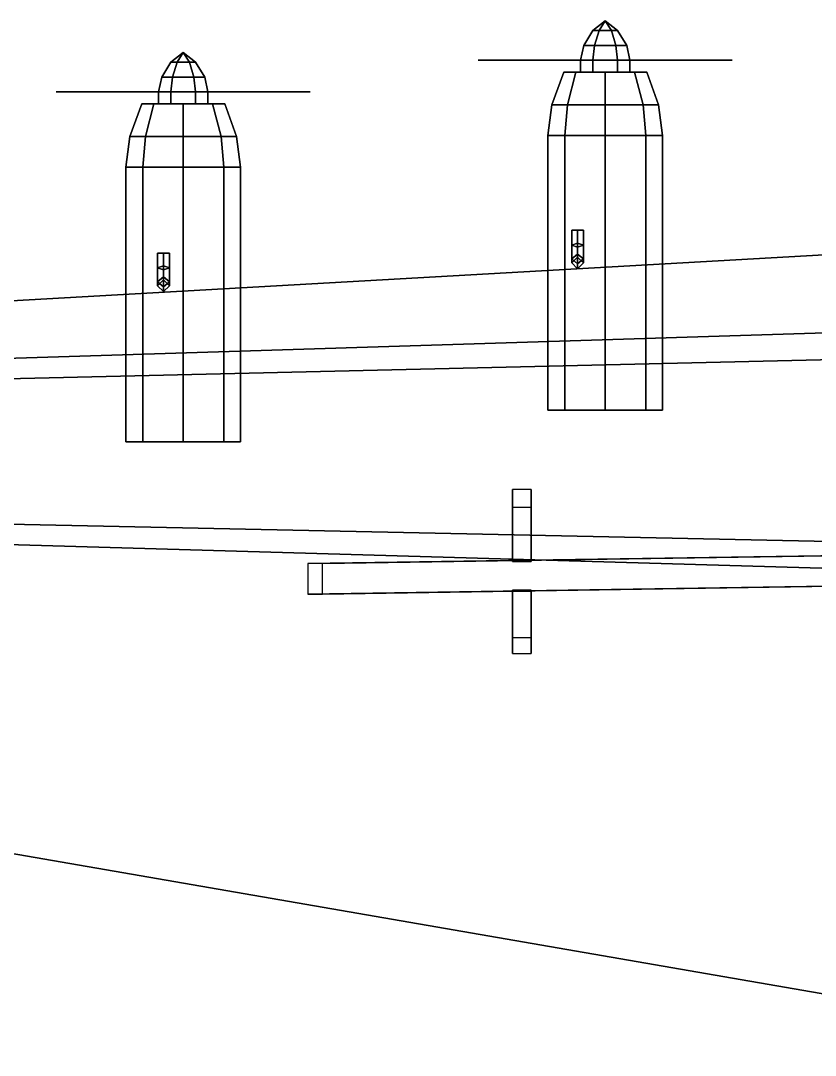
# Model space of a CAD drawing. Header units: millimetres. Extents: x -27.6 to 27.6, y -14.1 to 36.4.
# Drawn here: x -13.37 to -5.33, y 1.1 to 11.56 of the extents above; entities that cross this region are included whole.
import ezdxf

# ---------------------------------------------------------------- set-up
doc = ezdxf.new("R2010")
doc.units = ezdxf.units.MM
for name, color, linetype in [('prop', 1, 'Continuous'), ('wing1', 5, 'Continuous'), ('wing2', 5, 'Continuous')]:
    doc.layers.add(name, color=color, linetype=linetype)

msp = doc.modelspace()

# ---------------------------------------------------------------- linework, layer by layer
at = {"layer": 'prop'}
for points in [[(-7.46, 11.56, 4.93), (-7.585, 11.46, 4.93), (-7.522, 11.46, 5.038), (-7.46, 11.56, 4.93)], [(-7.46, 11.56, 4.93), (-7.522, 11.46, 4.822), (-7.585, 11.46, 4.93), (-7.46, 11.56, 4.93)], [(-7.46, 11.56, 4.93), (-7.522, 11.46, 5.038), (-7.397, 11.46, 5.038), (-7.46, 11.56, 4.93)], [(-7.46, 11.56, 4.93), (-7.397, 11.46, 4.822), (-7.522, 11.46, 4.822), (-7.46, 11.56, 4.93)], [(-7.46, 11.56, 4.93), (-7.397, 11.46, 5.038), (-7.335, 11.46, 4.93), (-7.46, 11.56, 4.93)], [(-7.46, 11.56, 4.93), (-7.335, 11.46, 4.93), (-7.397, 11.46, 4.822), (-7.46, 11.56, 4.93)], [(-7.585, 11.46, 4.93), (-7.677, 11.31, 4.93), (-7.568, 11.31, 5.117), (-7.522, 11.46, 5.038)], [(-7.522, 11.46, 4.822), (-7.568, 11.31, 4.742), (-7.677, 11.31, 4.93), (-7.585, 11.46, 4.93)], [(-7.522, 11.46, 5.038), (-7.568, 11.31, 5.117), (-7.352, 11.31, 5.117), (-7.397, 11.46, 5.038)], [(-7.397, 11.46, 4.822), (-7.352, 11.31, 4.742), (-7.568, 11.31, 4.742), (-7.522, 11.46, 4.822)], [(-7.397, 11.46, 5.038), (-7.352, 11.31, 5.117), (-7.243, 11.31, 4.93), (-7.335, 11.46, 4.93)], [(-7.335, 11.46, 4.93), (-7.243, 11.31, 4.93), (-7.352, 11.31, 4.742), (-7.397, 11.46, 4.822)], [(-7.677, 11.31, 4.93), (-7.71, 11.16, 4.93), (-7.585, 11.16, 5.147), (-7.568, 11.31, 5.117)], [(-7.568, 11.31, 4.742), (-7.585, 11.16, 4.713), (-7.71, 11.16, 4.93), (-7.677, 11.31, 4.93)], [(-7.568, 11.31, 5.117), (-7.585, 11.16, 5.147), (-7.335, 11.16, 5.147), (-7.352, 11.31, 5.117)], [(-7.352, 11.31, 4.742), (-7.335, 11.16, 4.713), (-7.585, 11.16, 4.713), (-7.568, 11.31, 4.742)], [(-7.352, 11.31, 5.117), (-7.335, 11.16, 5.147), (-7.21, 11.16, 4.93), (-7.243, 11.31, 4.93)], [(-7.243, 11.31, 4.93), (-7.21, 11.16, 4.93), (-7.335, 11.16, 4.713), (-7.352, 11.31, 4.742)], [(-11.73, 11.24, 4.91), (-11.793, 11.14, 4.802), (-11.855, 11.14, 4.91), (-11.73, 11.24, 4.91)], [(-11.73, 11.24, 4.91), (-11.855, 11.14, 4.91), (-11.793, 11.14, 5.018), (-11.73, 11.24, 4.91)], [(-11.73, 11.24, 4.91), (-11.668, 11.14, 4.802), (-11.793, 11.14, 4.802), (-11.73, 11.24, 4.91)], [(-11.73, 11.24, 4.91), (-11.793, 11.14, 5.018), (-11.668, 11.14, 5.018), (-11.73, 11.24, 4.91)], [(-11.73, 11.24, 4.91), (-11.605, 11.14, 4.91), (-11.668, 11.14, 4.802), (-11.73, 11.24, 4.91)], [(-11.73, 11.24, 4.91), (-11.668, 11.14, 5.018), (-11.605, 11.14, 4.91), (-11.73, 11.24, 4.91)], [(-11.793, 11.14, 4.802), (-11.838, 10.99, 4.722), (-11.947, 10.99, 4.91), (-11.855, 11.14, 4.91)], [(-11.855, 11.14, 4.91), (-11.947, 10.99, 4.91), (-11.838, 10.99, 5.097), (-11.793, 11.14, 5.018)], [(-11.668, 11.14, 4.802), (-11.622, 10.99, 4.722), (-11.838, 10.99, 4.722), (-11.793, 11.14, 4.802)], [(-11.793, 11.14, 5.018), (-11.838, 10.99, 5.097), (-11.622, 10.99, 5.097), (-11.668, 11.14, 5.018)], [(-11.605, 11.14, 4.91), (-11.513, 10.99, 4.91), (-11.622, 10.99, 4.722), (-11.668, 11.14, 4.802)], [(-11.668, 11.14, 5.018), (-11.622, 10.99, 5.097), (-11.513, 10.99, 4.91), (-11.605, 11.14, 4.91)], [(-8.73, 11.16, 5.721), (-8.747, 11.16, 5.69), (-8.638, 11.16, 5.529), (-8.508, 11.16, 5.674)], [(-8.508, 11.16, 5.674), (-8.638, 11.16, 5.529), (-8.747, 11.16, 5.69), (-8.73, 11.16, 5.721)], [(-8.508, 11.16, 5.674), (-8.638, 11.16, 5.529), (-8.549, 11.16, 5.442), (-8.346, 11.16, 5.603)], [(-8.346, 11.16, 5.603), (-8.549, 11.16, 5.442), (-8.638, 11.16, 5.529), (-8.508, 11.16, 5.674)], [(-7.989, 11.16, 5.398), (-8.465, 11.16, 5.377), (-8.549, 11.16, 5.442), (-8.346, 11.16, 5.603)], [(-8.346, 11.16, 5.603), (-8.549, 11.16, 5.442), (-8.465, 11.16, 5.377), (-7.989, 11.16, 5.398)], [(-7.976, 11.16, 5.14), (-8.278, 11.16, 5.269), (-8.465, 11.16, 5.377), (-7.989, 11.16, 5.398)], [(-7.989, 11.16, 5.398), (-8.465, 11.16, 5.377), (-8.278, 11.16, 5.269), (-7.976, 11.16, 5.14)], [(-7.666, 11.16, 5.165), (-7.727, 11.16, 5.06), (-7.976, 11.16, 5.14), (-7.989, 11.16, 5.398)], [(-7.989, 11.16, 5.398), (-7.976, 11.16, 5.14), (-7.727, 11.16, 5.06), (-7.666, 11.16, 5.165)], [(-7.61, 11.16, 5.092), (-7.628, 11.16, 5.061), (-7.727, 11.16, 5.06), (-7.666, 11.16, 5.165)], [(-7.666, 11.16, 5.165), (-7.727, 11.16, 5.06), (-7.628, 11.16, 5.061), (-7.61, 11.16, 5.092)], [(-7.585, 11.16, 5.147), (-7.71, 11.16, 4.93), (-7.71, 11.04, 4.93), (-7.585, 11.04, 5.147)], [(-7.71, 11.16, 4.93), (-7.585, 11.16, 4.713), (-7.585, 11.04, 4.713), (-7.71, 11.04, 4.93)], [(-7.335, 11.16, 5.147), (-7.585, 11.16, 5.147), (-7.585, 11.04, 5.147), (-7.335, 11.04, 5.147)], [(-7.585, 11.16, 4.713), (-7.335, 11.16, 4.713), (-7.335, 11.04, 4.713), (-7.585, 11.04, 4.713)], [(-7.565, 11.16, 4.298), (-7.35, 11.16, 4.438), (-7.405, 11.16, 4.694), (-7.525, 11.16, 4.694)], [(-7.525, 11.16, 4.694), (-7.405, 11.16, 4.694), (-7.35, 11.16, 4.438), (-7.565, 11.16, 4.298)], [(-7.565, 11.16, 3.886), (-7.325, 11.16, 3.791), (-7.355, 11.16, 3.671), (-7.545, 11.16, 3.711)], [(-7.545, 11.16, 3.711), (-7.355, 11.16, 3.671), (-7.325, 11.16, 3.791), (-7.565, 11.16, 3.886)], [(-7.565, 11.16, 3.886), (-7.325, 11.16, 3.791), (-7.309, 11.16, 3.896), (-7.565, 11.16, 4.298)], [(-7.565, 11.16, 4.298), (-7.309, 11.16, 3.896), (-7.325, 11.16, 3.791), (-7.565, 11.16, 3.886)], [(-7.565, 11.16, 4.298), (-7.309, 11.16, 3.896), (-7.309, 11.16, 4.112), (-7.35, 11.16, 4.438)], [(-7.35, 11.16, 4.438), (-7.309, 11.16, 4.112), (-7.309, 11.16, 3.896), (-7.565, 11.16, 4.298)], [(-7.545, 11.16, 3.711), (-7.355, 11.16, 3.671), (-7.44, 11.16, 3.495), (-7.475, 11.16, 3.495)], [(-7.475, 11.16, 3.495), (-7.44, 11.16, 3.495), (-7.355, 11.16, 3.671), (-7.545, 11.16, 3.711)], [(-7.525, 11.16, 4.694), (-7.405, 11.16, 4.694), (-7.455, 11.16, 4.779), (-7.49, 11.16, 4.779)], [(-7.49, 11.16, 4.779), (-7.455, 11.16, 4.779), (-7.405, 11.16, 4.694), (-7.525, 11.16, 4.694)], [(-7.21, 11.16, 4.93), (-7.335, 11.16, 5.147), (-7.335, 11.04, 5.147), (-7.21, 11.04, 4.93)], [(-7.335, 11.16, 4.713), (-7.21, 11.16, 4.93), (-7.21, 11.04, 4.93), (-7.335, 11.04, 4.713)], [(-7.28, 11.16, 5.039), (-7.297, 11.16, 5.07), (-7.249, 11.16, 5.156), (-7.188, 11.16, 5.052)], [(-7.188, 11.16, 5.052), (-7.249, 11.16, 5.156), (-7.297, 11.16, 5.07), (-7.28, 11.16, 5.039)], [(-7.188, 11.16, 5.052), (-7.249, 11.16, 5.156), (-7.055, 11.16, 5.332), (-6.825, 11.16, 5.215)], [(-6.825, 11.16, 5.215), (-7.055, 11.16, 5.332), (-7.249, 11.16, 5.156), (-7.188, 11.16, 5.052)], [(-7.055, 11.16, 5.332), (-6.792, 11.16, 5.529), (-6.605, 11.16, 5.637), (-6.825, 11.16, 5.215)], [(-6.825, 11.16, 5.215), (-6.605, 11.16, 5.637), (-6.792, 11.16, 5.529), (-7.055, 11.16, 5.332)], [(-6.825, 11.16, 5.215), (-6.605, 11.16, 5.637), (-6.507, 11.16, 5.677), (-6.469, 11.16, 5.421)], [(-6.469, 11.16, 5.421), (-6.507, 11.16, 5.677), (-6.605, 11.16, 5.637), (-6.825, 11.16, 5.215)], [(-6.327, 11.16, 5.526), (-6.387, 11.16, 5.711), (-6.507, 11.16, 5.677), (-6.469, 11.16, 5.421)], [(-6.469, 11.16, 5.421), (-6.507, 11.16, 5.677), (-6.387, 11.16, 5.711), (-6.327, 11.16, 5.526)], [(-6.175, 11.16, 5.695), (-6.193, 11.16, 5.725), (-6.387, 11.16, 5.711), (-6.327, 11.16, 5.526)], [(-6.327, 11.16, 5.526), (-6.387, 11.16, 5.711), (-6.193, 11.16, 5.725), (-6.175, 11.16, 5.695)], [(-11.838, 10.99, 4.722), (-11.855, 10.84, 4.693), (-11.98, 10.84, 4.91), (-11.947, 10.99, 4.91)], [(-11.947, 10.99, 4.91), (-11.98, 10.84, 4.91), (-11.855, 10.84, 5.127), (-11.838, 10.99, 5.097)], [(-11.622, 10.99, 4.722), (-11.605, 10.84, 4.693), (-11.855, 10.84, 4.693), (-11.838, 10.99, 4.722)], [(-11.838, 10.99, 5.097), (-11.855, 10.84, 5.127), (-11.605, 10.84, 5.127), (-11.622, 10.99, 5.097)], [(-11.513, 10.99, 4.91), (-11.48, 10.84, 4.91), (-11.605, 10.84, 4.693), (-11.622, 10.99, 4.722)], [(-11.622, 10.99, 5.097), (-11.605, 10.84, 5.127), (-11.48, 10.84, 4.91), (-11.513, 10.99, 4.91)], [(-12.778, 10.84, 5.654), (-12.908, 10.84, 5.509), (-13.017, 10.84, 5.67), (-13, 10.84, 5.701)], [(-13, 10.84, 5.701), (-13.017, 10.84, 5.67), (-12.908, 10.84, 5.509), (-12.778, 10.84, 5.654)], [(-12.616, 10.84, 5.583), (-12.819, 10.84, 5.422), (-12.908, 10.84, 5.509), (-12.778, 10.84, 5.654)], [(-12.778, 10.84, 5.654), (-12.908, 10.84, 5.509), (-12.819, 10.84, 5.422), (-12.616, 10.84, 5.583)], [(-12.616, 10.84, 5.583), (-12.819, 10.84, 5.422), (-12.735, 10.84, 5.357), (-12.259, 10.84, 5.378)], [(-12.259, 10.84, 5.378), (-12.735, 10.84, 5.357), (-12.819, 10.84, 5.422), (-12.616, 10.84, 5.583)], [(-12.259, 10.84, 5.378), (-12.735, 10.84, 5.357), (-12.548, 10.84, 5.249), (-12.246, 10.84, 5.12)], [(-12.246, 10.84, 5.12), (-12.548, 10.84, 5.249), (-12.735, 10.84, 5.357), (-12.259, 10.84, 5.378)], [(-12.259, 10.84, 5.378), (-12.246, 10.84, 5.12), (-11.997, 10.84, 5.04), (-11.936, 10.84, 5.145)], [(-11.936, 10.84, 5.145), (-11.997, 10.84, 5.04), (-12.246, 10.84, 5.12), (-12.259, 10.84, 5.378)], [(-11.936, 10.84, 5.145), (-11.997, 10.84, 5.04), (-11.898, 10.84, 5.041), (-11.88, 10.84, 5.072)], [(-11.88, 10.84, 5.072), (-11.898, 10.84, 5.041), (-11.997, 10.84, 5.04), (-11.936, 10.84, 5.145)], [(-11.98, 10.84, 4.91), (-11.855, 10.84, 4.693), (-11.855, 10.72, 4.693), (-11.98, 10.72, 4.91)], [(-11.855, 10.84, 5.127), (-11.98, 10.84, 4.91), (-11.98, 10.72, 4.91), (-11.855, 10.72, 5.127)], [(-11.855, 10.84, 4.693), (-11.605, 10.84, 4.693), (-11.605, 10.72, 4.693), (-11.855, 10.72, 4.693)], [(-11.605, 10.84, 5.127), (-11.855, 10.84, 5.127), (-11.855, 10.72, 5.127), (-11.605, 10.72, 5.127)], [(-11.62, 10.84, 4.418), (-11.579, 10.84, 4.092), (-11.579, 10.84, 3.876), (-11.835, 10.84, 4.278)], [(-11.835, 10.84, 4.278), (-11.579, 10.84, 3.876), (-11.579, 10.84, 4.092), (-11.62, 10.84, 4.418)], [(-11.835, 10.84, 4.278), (-11.579, 10.84, 3.876), (-11.595, 10.84, 3.771), (-11.835, 10.84, 3.866)], [(-11.835, 10.84, 3.866), (-11.595, 10.84, 3.771), (-11.579, 10.84, 3.876), (-11.835, 10.84, 4.278)], [(-11.815, 10.84, 3.691), (-11.625, 10.84, 3.651), (-11.595, 10.84, 3.771), (-11.835, 10.84, 3.866)], [(-11.835, 10.84, 3.866), (-11.595, 10.84, 3.771), (-11.625, 10.84, 3.651), (-11.815, 10.84, 3.691)], [(-11.795, 10.84, 4.674), (-11.675, 10.84, 4.674), (-11.62, 10.84, 4.418), (-11.835, 10.84, 4.278)], [(-11.835, 10.84, 4.278), (-11.62, 10.84, 4.418), (-11.675, 10.84, 4.674), (-11.795, 10.84, 4.674)], [(-11.745, 10.84, 3.475), (-11.71, 10.84, 3.475), (-11.625, 10.84, 3.651), (-11.815, 10.84, 3.691)], [(-11.815, 10.84, 3.691), (-11.625, 10.84, 3.651), (-11.71, 10.84, 3.475), (-11.745, 10.84, 3.475)], [(-11.76, 10.84, 4.759), (-11.725, 10.84, 4.759), (-11.675, 10.84, 4.674), (-11.795, 10.84, 4.674)], [(-11.795, 10.84, 4.674), (-11.675, 10.84, 4.674), (-11.725, 10.84, 4.759), (-11.76, 10.84, 4.759)], [(-11.605, 10.84, 4.693), (-11.48, 10.84, 4.91), (-11.48, 10.72, 4.91), (-11.605, 10.72, 4.693)], [(-11.48, 10.84, 4.91), (-11.605, 10.84, 5.127), (-11.605, 10.72, 5.127), (-11.48, 10.72, 4.91)], [(-11.458, 10.84, 5.032), (-11.519, 10.84, 5.136), (-11.567, 10.84, 5.05), (-11.55, 10.84, 5.019)], [(-11.55, 10.84, 5.019), (-11.567, 10.84, 5.05), (-11.519, 10.84, 5.136), (-11.458, 10.84, 5.032)], [(-11.095, 10.84, 5.195), (-11.325, 10.84, 5.312), (-11.519, 10.84, 5.136), (-11.458, 10.84, 5.032)], [(-11.458, 10.84, 5.032), (-11.519, 10.84, 5.136), (-11.325, 10.84, 5.312), (-11.095, 10.84, 5.195)], [(-11.095, 10.84, 5.195), (-10.875, 10.84, 5.617), (-11.062, 10.84, 5.509), (-11.325, 10.84, 5.312)], [(-11.325, 10.84, 5.312), (-11.062, 10.84, 5.509), (-10.875, 10.84, 5.617), (-11.095, 10.84, 5.195)], [(-10.739, 10.84, 5.401), (-10.777, 10.84, 5.657), (-10.875, 10.84, 5.617), (-11.095, 10.84, 5.195)], [(-11.095, 10.84, 5.195), (-10.875, 10.84, 5.617), (-10.777, 10.84, 5.657), (-10.739, 10.84, 5.401)], [(-10.739, 10.84, 5.401), (-10.777, 10.84, 5.657), (-10.657, 10.84, 5.691), (-10.597, 10.84, 5.506)], [(-10.597, 10.84, 5.506), (-10.657, 10.84, 5.691), (-10.777, 10.84, 5.657), (-10.739, 10.84, 5.401)], [(-10.597, 10.84, 5.506), (-10.657, 10.84, 5.691), (-10.463, 10.84, 5.705), (-10.445, 10.84, 5.675)], [(-10.445, 10.84, 5.675), (-10.463, 10.84, 5.705), (-10.657, 10.84, 5.691), (-10.597, 10.84, 5.506)]]:
    msp.add_3dface(points, dxfattribs=at)
at = {"layer": 'wing1'}
for points in [[(-7.757, 11.04, 5.227), (-7.88, 11.04, 4.93), (-8, 10.71, 4.93), (-7.842, 10.71, 5.312)], [(-7.88, 11.04, 4.93), (-7.757, 11.04, 4.633), (-7.842, 10.71, 4.548), (-8, 10.71, 4.93)], [(-7.163, 11.04, 5.227), (-7.88, 11.04, 4.93), (-7.757, 11.04, 5.227), (-7.46, 11.04, 5.35)], [(-7.04, 11.04, 4.93), (-7.757, 11.04, 4.633), (-7.88, 11.04, 4.93), (-7.163, 11.04, 5.227)], [(-7.46, 11.04, 5.35), (-7.757, 11.04, 5.227), (-7.842, 10.71, 5.312), (-7.46, 10.71, 5.47)], [(-7.757, 11.04, 4.633), (-7.46, 11.04, 4.51), (-7.46, 10.71, 4.39), (-7.842, 10.71, 4.548)], [(-7.163, 11.04, 4.633), (-7.46, 11.04, 4.51), (-7.757, 11.04, 4.633), (-7.04, 11.04, 4.93)], [(-7.163, 11.04, 5.227), (-7.46, 11.04, 5.35), (-7.46, 10.71, 5.47), (-7.078, 10.71, 5.312)], [(-7.46, 11.04, 4.51), (-7.163, 11.04, 4.633), (-7.078, 10.71, 4.548), (-7.46, 10.71, 4.39)], [(-7.04, 11.04, 4.93), (-7.163, 11.04, 5.227), (-7.078, 10.71, 5.312), (-6.92, 10.71, 4.93)], [(-7.163, 11.04, 4.633), (-7.04, 11.04, 4.93), (-6.92, 10.71, 4.93), (-7.078, 10.71, 4.548)], [(-12.15, 10.72, 4.91), (-12.027, 10.72, 4.613), (-12.112, 10.39, 4.528), (-12.27, 10.39, 4.91)], [(-12.027, 10.72, 5.207), (-12.15, 10.72, 4.91), (-12.27, 10.39, 4.91), (-12.112, 10.39, 5.292)], [(-11.31, 10.72, 4.91), (-12.027, 10.72, 4.613), (-12.15, 10.72, 4.91), (-11.433, 10.72, 5.207)], [(-11.433, 10.72, 5.207), (-12.15, 10.72, 4.91), (-12.027, 10.72, 5.207), (-11.73, 10.72, 5.33)], [(-12.027, 10.72, 4.613), (-11.73, 10.72, 4.49), (-11.73, 10.39, 4.37), (-12.112, 10.39, 4.528)], [(-11.73, 10.72, 5.33), (-12.027, 10.72, 5.207), (-12.112, 10.39, 5.292), (-11.73, 10.39, 5.45)], [(-11.433, 10.72, 4.613), (-11.73, 10.72, 4.49), (-12.027, 10.72, 4.613), (-11.31, 10.72, 4.91)], [(-11.73, 10.72, 4.49), (-11.433, 10.72, 4.613), (-11.348, 10.39, 4.528), (-11.73, 10.39, 4.37)], [(-11.433, 10.72, 5.207), (-11.73, 10.72, 5.33), (-11.73, 10.39, 5.45), (-11.348, 10.39, 5.292)], [(-11.433, 10.72, 4.613), (-11.31, 10.72, 4.91), (-11.19, 10.39, 4.91), (-11.348, 10.39, 4.528)], [(-11.31, 10.72, 4.91), (-11.433, 10.72, 5.207), (-11.348, 10.39, 5.292), (-11.19, 10.39, 4.91)], [(-7.842, 10.71, 5.312), (-8, 10.71, 4.93), (-8.04, 10.4, 4.93), (-7.87, 10.4, 5.34)], [(-8, 10.71, 4.93), (-7.842, 10.71, 4.548), (-7.87, 10.4, 4.52), (-8.04, 10.4, 4.93)], [(-7.46, 10.71, 5.47), (-7.842, 10.71, 5.312), (-7.87, 10.4, 5.34), (-7.46, 10.4, 5.51)], [(-7.842, 10.71, 4.548), (-7.46, 10.71, 4.39), (-7.46, 10.4, 4.35), (-7.87, 10.4, 4.52)], [(-7.078, 10.71, 5.312), (-7.46, 10.71, 5.47), (-7.46, 10.4, 5.51), (-7.05, 10.4, 5.34)], [(-7.46, 10.71, 4.39), (-7.078, 10.71, 4.548), (-7.05, 10.4, 4.52), (-7.46, 10.4, 4.35)], [(-6.92, 10.71, 4.93), (-7.078, 10.71, 5.312), (-7.05, 10.4, 5.34), (-6.88, 10.4, 4.93)], [(-7.078, 10.71, 4.548), (-6.92, 10.71, 4.93), (-6.88, 10.4, 4.93), (-7.05, 10.4, 4.52)], [(-12.27, 10.39, 4.91), (-12.112, 10.39, 4.528), (-12.14, 10.08, 4.5), (-12.31, 10.08, 4.91)], [(-12.112, 10.39, 5.292), (-12.27, 10.39, 4.91), (-12.31, 10.08, 4.91), (-12.14, 10.08, 5.32)], [(-12.112, 10.39, 4.528), (-11.73, 10.39, 4.37), (-11.73, 10.08, 4.33), (-12.14, 10.08, 4.5)], [(-11.73, 10.39, 5.45), (-12.112, 10.39, 5.292), (-12.14, 10.08, 5.32), (-11.73, 10.08, 5.49)], [(-11.73, 10.39, 4.37), (-11.348, 10.39, 4.528), (-11.32, 10.08, 4.5), (-11.73, 10.08, 4.33)], [(-11.348, 10.39, 5.292), (-11.73, 10.39, 5.45), (-11.73, 10.08, 5.49), (-11.32, 10.08, 5.32)], [(-11.348, 10.39, 4.528), (-11.19, 10.39, 4.91), (-11.15, 10.08, 4.91), (-11.32, 10.08, 4.5)], [(-11.19, 10.39, 4.91), (-11.348, 10.39, 5.292), (-11.32, 10.08, 5.32), (-11.15, 10.08, 4.91)], [(-7.87, 10.4, 5.34), (-8.04, 10.4, 4.93), (-8.04, 7.62, 4.93), (-7.87, 7.62, 5.34)], [(-8.04, 10.4, 4.93), (-7.87, 10.4, 4.52), (-7.87, 7.62, 4.52), (-8.04, 7.62, 4.93)], [(-7.46, 10.4, 5.51), (-7.87, 10.4, 5.34), (-7.87, 7.62, 5.34), (-7.46, 7.62, 5.51)], [(-7.87, 10.4, 4.52), (-7.46, 10.4, 4.35), (-7.46, 7.62, 4.35), (-7.87, 7.62, 4.52)], [(-7.05, 10.4, 5.34), (-7.46, 10.4, 5.51), (-7.46, 7.62, 5.51), (-7.05, 7.62, 5.34)], [(-7.46, 10.4, 4.35), (-7.05, 10.4, 4.52), (-7.05, 7.62, 4.52), (-7.46, 7.62, 4.35)], [(-6.88, 10.4, 4.93), (-7.05, 10.4, 5.34), (-7.05, 7.62, 5.34), (-6.88, 7.62, 4.93)], [(-7.05, 10.4, 4.52), (-6.88, 10.4, 4.93), (-6.88, 7.62, 4.93), (-7.05, 7.62, 4.52)], [(-12.31, 10.08, 4.91), (-12.14, 10.08, 4.5), (-12.14, 7.3, 4.5), (-12.31, 7.3, 4.91)], [(-12.14, 10.08, 5.32), (-12.31, 10.08, 4.91), (-12.31, 7.3, 4.91), (-12.14, 7.3, 5.32)], [(-12.14, 10.08, 4.5), (-11.73, 10.08, 4.33), (-11.73, 7.3, 4.33), (-12.14, 7.3, 4.5)], [(-11.73, 10.08, 5.49), (-12.14, 10.08, 5.32), (-12.14, 7.3, 5.32), (-11.73, 7.3, 5.49)], [(-11.73, 10.08, 4.33), (-11.32, 10.08, 4.5), (-11.32, 7.3, 4.5), (-11.73, 7.3, 4.33)], [(-11.32, 10.08, 5.32), (-11.73, 10.08, 5.49), (-11.73, 7.3, 5.49), (-11.32, 7.3, 5.32)], [(-11.32, 10.08, 4.5), (-11.15, 10.08, 4.91), (-11.15, 7.3, 4.91), (-11.32, 7.3, 4.5)], [(-11.15, 10.08, 4.91), (-11.32, 10.08, 5.32), (-11.32, 7.3, 5.32), (-11.15, 7.3, 4.91)], [(-7.8, 9.44, 5.88), (-7.74, 9.44, 5.94), (-7.68, 9.44, 5.88), (-7.74, 9.44, 5.82)], [(-7.8, 9.29, 5.88), (-7.74, 9.27, 5.94), (-7.74, 9.44, 5.94), (-7.8, 9.44, 5.88)], [(-7.74, 9.31, 5.82), (-7.8, 9.29, 5.88), (-7.8, 9.44, 5.88), (-7.74, 9.44, 5.82)], [(-7.74, 9.27, 5.94), (-7.68, 9.29, 5.88), (-7.68, 9.44, 5.88), (-7.74, 9.44, 5.94)], [(-7.68, 9.29, 5.88), (-7.74, 9.31, 5.82), (-7.74, 9.44, 5.82), (-7.68, 9.44, 5.88)], [(-15.26, 7.899, 5.488), (-1.67, 8.215, 5.533), (-1.67, 9.395, 4.971), (-15.26, 8.626, 5.126)], [(-15.26, 8.626, 5.126), (-1.67, 9.395, 4.971), (-1.67, 8.516, 3.394), (-15.26, 8.089, 4.131)], [(-11.93, 9.08, 5.82), (-11.99, 9.06, 5.88), (-11.99, 9.21, 5.88), (-11.93, 9.21, 5.82)], [(-11.99, 9.06, 5.88), (-11.93, 9.04, 5.94), (-11.93, 9.21, 5.94), (-11.99, 9.21, 5.88)], [(-11.99, 9.21, 5.88), (-11.93, 9.21, 5.94), (-11.87, 9.21, 5.88), (-11.93, 9.21, 5.82)], [(-11.87, 9.06, 5.88), (-11.93, 9.08, 5.82), (-11.93, 9.21, 5.82), (-11.87, 9.21, 5.88)], [(-11.93, 9.04, 5.94), (-11.87, 9.06, 5.88), (-11.87, 9.21, 5.88), (-11.93, 9.21, 5.94)], [(-7.74, 9.2, 5.75), (-7.8, 9.15, 5.79), (-7.8, 9.29, 5.88), (-7.74, 9.31, 5.82)], [(-7.8, 9.15, 5.79), (-7.74, 9.1, 5.83), (-7.74, 9.27, 5.94), (-7.8, 9.29, 5.88)], [(-7.68, 9.15, 5.79), (-7.74, 9.2, 5.75), (-7.74, 9.31, 5.82), (-7.68, 9.29, 5.88)], [(-7.74, 9.1, 5.83), (-7.68, 9.15, 5.79), (-7.68, 9.29, 5.88), (-7.74, 9.27, 5.94)], [(-7.74, 9.17, 5.66), (-7.8, 9.11, 5.7), (-7.8, 9.15, 5.79), (-7.74, 9.2, 5.75)], [(-7.74, 9.17, 5.29), (-7.8, 9.11, 5.29), (-7.8, 9.11, 5.7), (-7.74, 9.17, 5.66)], [(-7.8, 9.11, 5.7), (-7.74, 9.05, 5.73), (-7.74, 9.1, 5.83), (-7.8, 9.15, 5.79)], [(-7.8, 9.11, 5.29), (-7.74, 9.05, 5.29), (-7.74, 9.05, 5.73), (-7.8, 9.11, 5.7)], [(-7.68, 9.11, 5.7), (-7.74, 9.17, 5.66), (-7.74, 9.2, 5.75), (-7.68, 9.15, 5.79)], [(-7.68, 9.11, 5.29), (-7.74, 9.17, 5.29), (-7.74, 9.17, 5.66), (-7.68, 9.11, 5.7)], [(-7.74, 9.05, 5.73), (-7.68, 9.11, 5.7), (-7.68, 9.15, 5.79), (-7.74, 9.1, 5.83)], [(-7.74, 9.05, 5.29), (-7.68, 9.11, 5.29), (-7.68, 9.11, 5.7), (-7.74, 9.05, 5.73)], [(-11.93, 8.97, 5.75), (-11.99, 8.92, 5.79), (-11.99, 9.06, 5.88), (-11.93, 9.08, 5.82)], [(-11.99, 8.92, 5.79), (-11.93, 8.87, 5.83), (-11.93, 9.04, 5.94), (-11.99, 9.06, 5.88)], [(-11.87, 8.92, 5.79), (-11.93, 8.97, 5.75), (-11.93, 9.08, 5.82), (-11.87, 9.06, 5.88)], [(-11.93, 8.87, 5.83), (-11.87, 8.92, 5.79), (-11.87, 9.06, 5.88), (-11.93, 9.04, 5.94)], [(-11.93, 8.94, 5.66), (-11.99, 8.88, 5.7), (-11.99, 8.92, 5.79), (-11.93, 8.97, 5.75)], [(-11.93, 8.94, 5.29), (-11.99, 8.88, 5.29), (-11.99, 8.88, 5.7), (-11.93, 8.94, 5.66)], [(-11.99, 8.88, 5.7), (-11.93, 8.82, 5.73), (-11.93, 8.87, 5.83), (-11.99, 8.92, 5.79)], [(-11.87, 8.88, 5.7), (-11.93, 8.94, 5.66), (-11.93, 8.97, 5.75), (-11.87, 8.92, 5.79)], [(-11.87, 8.88, 5.29), (-11.93, 8.94, 5.29), (-11.93, 8.94, 5.66), (-11.87, 8.88, 5.7)], [(-11.93, 8.82, 5.73), (-11.87, 8.88, 5.7), (-11.87, 8.92, 5.79), (-11.93, 8.87, 5.83)], [(-11.99, 8.88, 5.29), (-11.93, 8.82, 5.29), (-11.93, 8.82, 5.73), (-11.99, 8.88, 5.7)], [(-11.93, 8.82, 5.29), (-11.87, 8.88, 5.29), (-11.87, 8.88, 5.7), (-11.93, 8.82, 5.73)], [(-1.67, 8.516, 3.394), (-1.67, 6.219, 3.071), (-15.26, 6.505, 3.909), (-15.26, 8.089, 4.131)], [(-15.26, 6.314, 5.265), (-1.67, 5.918, 5.21), (-1.67, 8.215, 5.533), (-15.26, 7.899, 5.488)], [(-15.26, 6.505, 3.909), (-1.67, 6.219, 3.071), (-1.67, 1.097, 3.805), (-15.26, 3.447, 4.398)], [(-15.26, 3.447, 4.398), (-1.67, 1.097, 3.805), (-1.67, 5.918, 5.21), (-15.26, 6.314, 5.265)]]:
    msp.add_3dface(points, dxfattribs=at)
at = {"layer": 'wing2'}
for points in [[(-8.4, 6.82, 4.34), (-8.4, 6.09, 3.31), (-8.21, 6.09, 3.22), (-8.21, 6.82, 4.34)], [(-8.4, 6.09, 3.39), (-8.4, 6.09, 3.31), (-8.4, 6.82, 4.34), (-8.4, 6.64, 4.32)], [(-8.21, 6.82, 4.34), (-8.21, 6.09, 3.22), (-8.21, 6.09, 3.31), (-8.21, 6.64, 4.32)], [(-8.21, 6.64, 4.32), (-8.21, 6.09, 3.31), (-8.4, 6.09, 3.39), (-8.4, 6.64, 4.32)], [(-10.47, 6.07, 4.23), (-2.57, 6.19, 0.7), (-2.57, 6.19, 0.85), (-10.32, 6.07, 4.23)], [(-10.47, 5.76, 4.23), (-2.57, 5.88, 0.7), (-2.57, 6.19, 0.7), (-10.47, 6.07, 4.23)], [(-2.57, 6.19, 0.85), (-2.57, 5.88, 0.85), (-10.32, 5.76, 4.23), (-10.32, 6.07, 4.23)], [(-10.32, 5.76, 4.23), (-2.57, 5.88, 0.85), (-2.57, 5.88, 0.7), (-10.47, 5.76, 4.23)], [(-8.21, 5.16, 4.11), (-8.21, 5.8, 3.22), (-8.4, 5.8, 3.31), (-8.4, 5.16, 4.11)], [(-8.4, 5.16, 4.11), (-8.4, 5.8, 3.31), (-8.4, 5.79, 3.39), (-8.4, 5.32, 4.13)], [(-8.4, 5.32, 4.13), (-8.4, 5.79, 3.39), (-8.21, 5.79, 3.31), (-8.21, 5.32, 4.13)], [(-8.21, 5.79, 3.31), (-8.21, 5.8, 3.22), (-8.21, 5.16, 4.11), (-8.21, 5.32, 4.13)]]:
    msp.add_3dface(points, dxfattribs=at)

doc.saveas('drawing.dxf')
